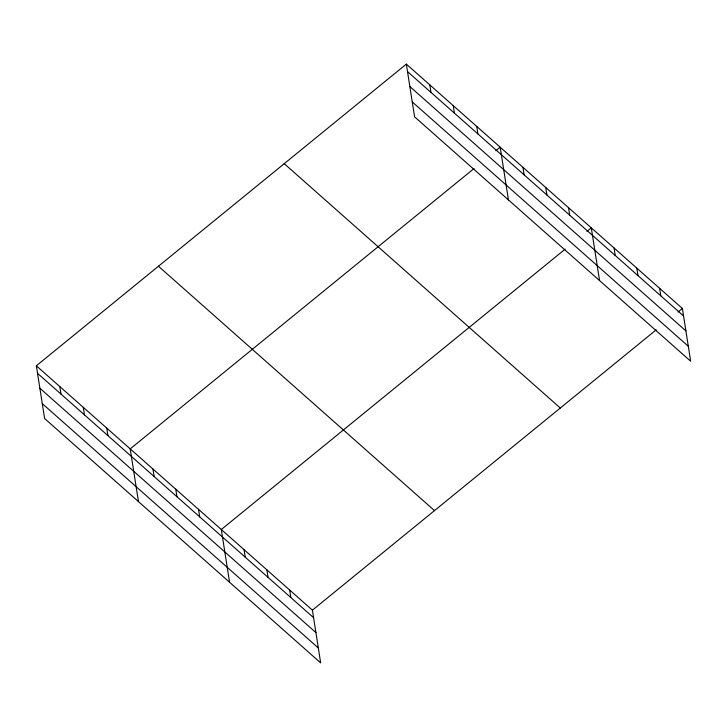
<?xml version="1.0" encoding="UTF-8"?>
<svg xmlns="http://www.w3.org/2000/svg" width="727" height="727" viewBox="0 0 727 727"><rect width="100%" height="100%" fill="white"/><g stroke="black" fill="none" stroke-linecap="round" stroke-linejoin="round"><path stroke-width="1.09" d="M36.35 365.799L312.41 610.162L320.662 662.888L44.611 418.525L36.35 365.799L406.338 64.112L682.389 308.475L690.65 361.201L414.59 116.838L406.338 64.112M474.031 168.528L130.206 448.886L138.466 501.612M495.832 150.753L500.194 147.199L508.455 199.925M565.133 249.17L221.308 529.52L229.568 582.245M586.934 231.395L591.296 227.833L599.548 280.558M312.41 610.162L656.227 329.813M678.037 312.028L682.389 308.475M407.511 71.628L683.571 315.991M409.846 86.549L685.906 330.903M412.254 101.916L688.315 346.279M284.239 163.675L560.299 408.029M158.45 266.246L434.501 510.608M37.522 373.315L313.582 617.677M39.867 388.236L315.918 632.59M42.266 403.603L318.326 647.966M659.616 288.319L660.798 295.825M636.843 268.154L638.024 275.669M614.07 247.998L615.242 255.504M568.523 207.677L569.695 215.183M545.741 187.521L546.922 195.027M522.967 167.355L524.149 174.871M476.73 126.425L477.903 133.941M453.266 105.651L454.439 113.167M429.802 84.886L430.975 92.393M289.637 590.006L290.809 597.512M266.854 569.841L268.036 577.356M244.081 549.685L245.263 557.191M198.535 509.363L199.707 516.879M175.761 489.207L176.934 496.714M152.988 469.042L154.16 476.558M106.742 428.112L107.923 435.627M83.278 407.338L84.459 414.853M59.814 386.573L60.995 394.079"/></g></svg>
